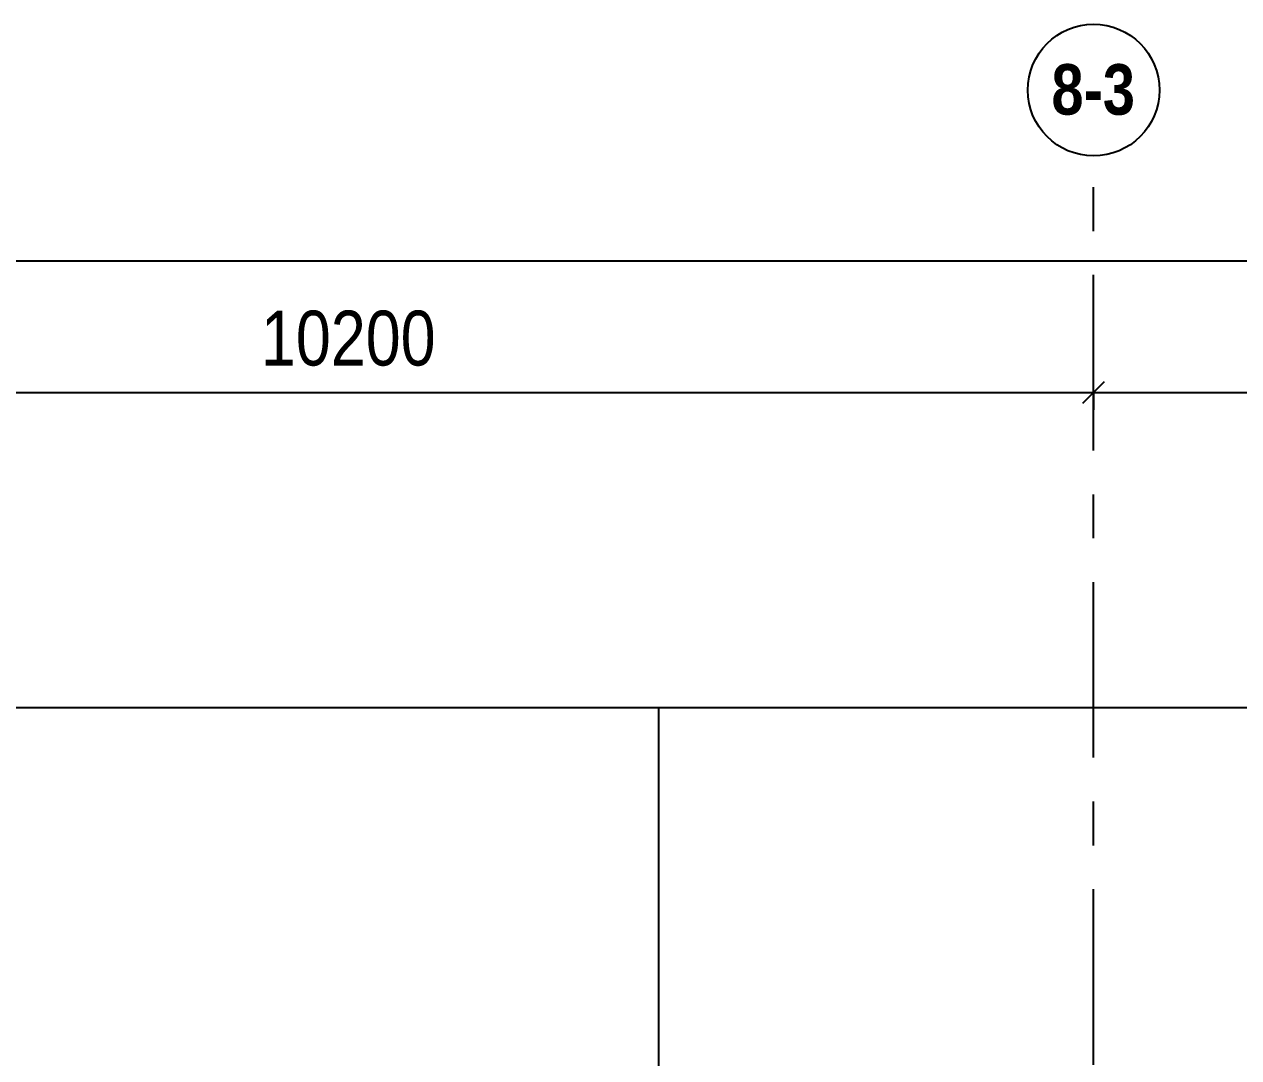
# Model space of a CAD drawing. Header units: millimetres. Extents: x -92759 to 184353, y -15225 to 86714.
# Drawn here: x -67845 to -59541, y 79648 to 86714 of the extents above; entities that cross this region are included whole.
import ezdxf

# ---------------------------------------------------------------- set-up
doc = ezdxf.new("R2010")
doc.units = ezdxf.units.MM
doc.linetypes.add('IDA - Grid Line', pattern=[2100, 1200, -300, 300, -300])
for name, color, linetype in [('0-1', 9, 'Continuous'), ('A-_ANOT----_D', 8, 'Continuous'), ('A-_ANOT----_D-150', 8, 'Continuous'), ('A-_FLOR----_E', 8, 'Continuous'), ('S-_ANOTGRID_E', 8, 'Continuous')]:
    doc.layers.add(name, color=color, linetype=linetype)
doc.layers.add('S-_ANOTGRID_E-1', color=9, linetype='IDA - Grid Line', true_color=0x808080)
doc.styles.add('Arial Narrow', font='ARIALN.TTF')
doc.styles.add('Arial Narrow_B', font='ARIALNB.TTF', dxfattribs={"height": 345})
doc.dimstyles.new('IDA_-_Arial_-_2_5mm_-_Black_-_Diagonal', dxfattribs={"dimscale": 304.8, "dimtxt": 383.786615, "dimasz": 0.492126, "dimexe": 0.492126, "dimexo": 0.738189, "dimgap": 0.246063, "dimtad": 1, "dimdec": 0, "dimzin": 0, "dimdsep": 46, "dimtxsty": 'Arial Narrow', "dimblk1": 'OBLIQUE', "dimblk2": 'OBLIQUE', "dimsah": 1, "dimcen": 0.09, "dimdle": 0.492126, "dimazin": 0, "dimtfac": 1, "dimtdec": 4, "dimtix": 1, "dimtmove": 0, "dimatfit": 3, "dimfxl": 1, "dimtvp": 1, "dimtolj": 1, "dimtzin": 0, "dimarcsym": 2})
doc.dimstyles.new('IDA_-_Arial_-_2_5mm_-_Black_-_Diagonal_1', dxfattribs={"dimscale": 304.8, "dimtxt": 383.786615, "dimasz": 0.492126, "dimexe": 0.492126, "dimexo": 0.738189, "dimgap": 0.246063, "dimtad": 1, "dimdec": 0, "dimzin": 0, "dimdsep": 46, "dimtxsty": 'Arial Narrow', "dimblk1": 'OBLIQUE', "dimblk2": 'OBLIQUE', "dimsah": 1, "dimcen": 0.09, "dimdle": 0.492126, "dimazin": 0, "dimtfac": 1, "dimtdec": 4, "dimtix": 1, "dimtmove": 2, "dimatfit": 3, "dimfxl": 1, "dimtvp": 1, "dimtolj": 1, "dimtzin": 0, "dimarcsym": 2})

# ---------------------------------------------------------------- blocks, each defined once
blk = doc.blocks.new('Grid - 3_0mm Dia-7015051-BLK8_RHH_1ST STOREY PLAN')
at = {"layer": 'S-_ANOTGRID_E'}
blk.add_circle((0, 0), 3, dxfattribs=at)
blk = doc.blocks.new('DIMBLOCK2-BLK8_RHH_1ST STOREY PLAN')
at = {"layer": 'A-_ANOT----_D-150', "transparency": 16777216}
for p, q in [((-15929, 10997.8), (-15929, 11266.8)), ((-5729, 10997.8), (-5729, 11266.8)), ((-15929, 11116.8), (-15854, 11191.8)), ((-5729, 11116.8), (-5654, 11191.8)), ((-15929, 11116.8), (-16004, 11041.8)), ((-15929, 11116.8), (-5729, 11116.8)), ((-15929, 11116.8), (-15929, 10997.8)), ((-5729, 11116.8), (-5804, 11041.8)), ((-5729, 11116.8), (-5729, 10997.8))]:
    blk.add_line(p, q, dxfattribs=at)
at = {"layer": 'A-_ANOT----_D-150', "color": 0, "transparency": 16777216, "insert": (-11423, 11676.4), "char_height": 375, "width": 1425.493, "attachment_point": 1, "line_spacing_factor": 0.974696, "style": 'Arial Narrow'}
blk.add_mtext('10200', dxfattribs=at)
blk = doc.blocks.new('_Oblique')
at = {"color": 0, "linetype": 'ByBlock', "lineweight": -2}
blk.add_line((-0.5, -0.5), (0.5, 0.5), dxfattribs=at)
blk = doc.blocks.new('DIMBLOCK3-BLK8_RHH_1ST STOREY PLAN')
at = {"layer": 'A-_ANOT----_D-150', "transparency": 16777216}
for p, q in [((-5729, 10997.8), (-5729, 11266.8)), ((1671, 10997.8), (1671, 11266.8)), ((-5729, 11116.8), (-5654, 11191.8)), ((1671, 11116.8), (1746, 11191.8)), ((-5729, 11116.8), (-5804, 11041.8)), ((-5729, 11116.8), (1671, 11116.8)), ((-5729, 11116.8), (-5729, 10997.8)), ((1671, 11116.8), (1596, 11041.8)), ((1671, 11116.8), (1671, 10997.8))]:
    blk.add_line(p, q, dxfattribs=at)
at = {"layer": 'A-_ANOT----_D-150', "color": 0, "transparency": 16777216, "insert": (-2504.2, 11676.4), "char_height": 375, "width": 1140.395, "attachment_point": 1, "line_spacing_factor": 0.974696, "style": 'Arial Narrow'}
blk.add_mtext('7400', dxfattribs=at)
blk = doc.blocks.new('DIMBLOCK14-BLK8_RHH_1ST STOREY PLAN')
at = {"layer": 'A-_ANOT----_D-150', "transparency": 16777216}
for p, q in [((-18729, 11897.8), (-18729, 12166.8)), ((19271, 11897.8), (19271, 12166.8)), ((-18729, 12016.8), (-18654, 12091.8)), ((19271, 12016.8), (19346, 12091.8)), ((-18879, 12016.8), (19421, 12016.8)), ((-18729, 12016.8), (-18804, 11941.8)), ((-18729, 12016.8), (-18729, 11897.8)), ((19271, 12016.8), (19196, 11941.8)), ((19271, 12016.8), (19271, 11897.8))]:
    blk.add_line(p, q, dxfattribs=at)
at = {"layer": 'A-_ANOT----_D-150', "color": 0, "transparency": 16777216, "insert": (-2650.7, 12576.4), "char_height": 375, "width": 1425.493, "attachment_point": 1, "line_spacing_factor": 0.974696, "style": 'Arial Narrow'}
blk.add_mtext('38000', dxfattribs=at)
blk = doc.blocks.new('A$Cb2bf8f38')
at = {"layer": 'A-_FLOR----_E'}
for p, q in [((15877.7, 49500), (-49825.7, 49500)), ((-20575.7, 49500), (-20575.7, 38125))]:
    blk.add_line(p, q, dxfattribs=at)
at = {"layer": 'S-_ANOTGRID_E-1'}
blk.add_line((-17600, -20141.4), (-17600, 53272.8), dxfattribs=at)
at = {"layer": 'S-_ANOTGRID_E', "xscale": 149.9999999999999, "yscale": 149.9999999999999, "zscale": 149.9999999999999}
blk.add_blockref('Grid - 3_0mm Dia-7015051-BLK8_RHH_1ST STOREY PLAN', (-17600, 53722.8), dxfattribs=at)
at = {"layer": 'S-_ANOTGRID_E', "insert": (-17888.2, 53900.2), "char_height": 345, "width": 685.443, "attachment_point": 1, "style": 'Arial Narrow_B'}
blk.add_mtext('8-3', dxfattribs=at)
at = {"layer": 'A-_ANOT----_D'}
dim = blk.add_linear_dim(base=(7400, 52555.1), p1=(-30600, 52661.1), p2=(7400, 52661.1), dimstyle='IDA_-_Arial_-_2_5mm_-_Black_-_Diagonal_1', override={"dimpost": '<>', "dimfxl": 37999.999993}, dxfattribs=at)
dim.commit()
dim.dimension.update_dxf_attribs({"geometry": 'DIMBLOCK14-BLK8_RHH_1ST STOREY PLAN', "text_midpoint": (-13808.9, 52864.7), "dimtype": 128, "insert": (-11871, 40538.3)})
for base, p1, p2, override, picture, middle in [((-17600, 51655.1), (-27800, 51761.1), (-17600, 51761.1), {"dimpost": '<>', "dimfxl": 10200}, 'DIMBLOCK2-BLK8_RHH_1ST STOREY PLAN', (-22700, 51921.5)), ((-10200, 51655.1), (-17600, 51761.1), (-10200, 51761.1), {"dimpost": '<>', "dimfxl": 7400}, 'DIMBLOCK3-BLK8_RHH_1ST STOREY PLAN', (-13900, 51921.5))]:
    dim = blk.add_linear_dim(base=base, p1=p1, p2=p2, dimstyle='IDA_-_Arial_-_2_5mm_-_Black_-_Diagonal', override=override, dxfattribs=at)
    dim.commit()
    dim.dimension.update_dxf_attribs({"geometry": picture, "text_midpoint": middle, "insert": (-11871, 40538.3)})

msp = doc.modelspace()

# ---------------------------------------------------------------- block references
at = {"layer": '0-1'}
msp.add_blockref('A$Cb2bf8f38', (-42933, 32541.2), dxfattribs=at)

doc.saveas('drawing.dxf')
